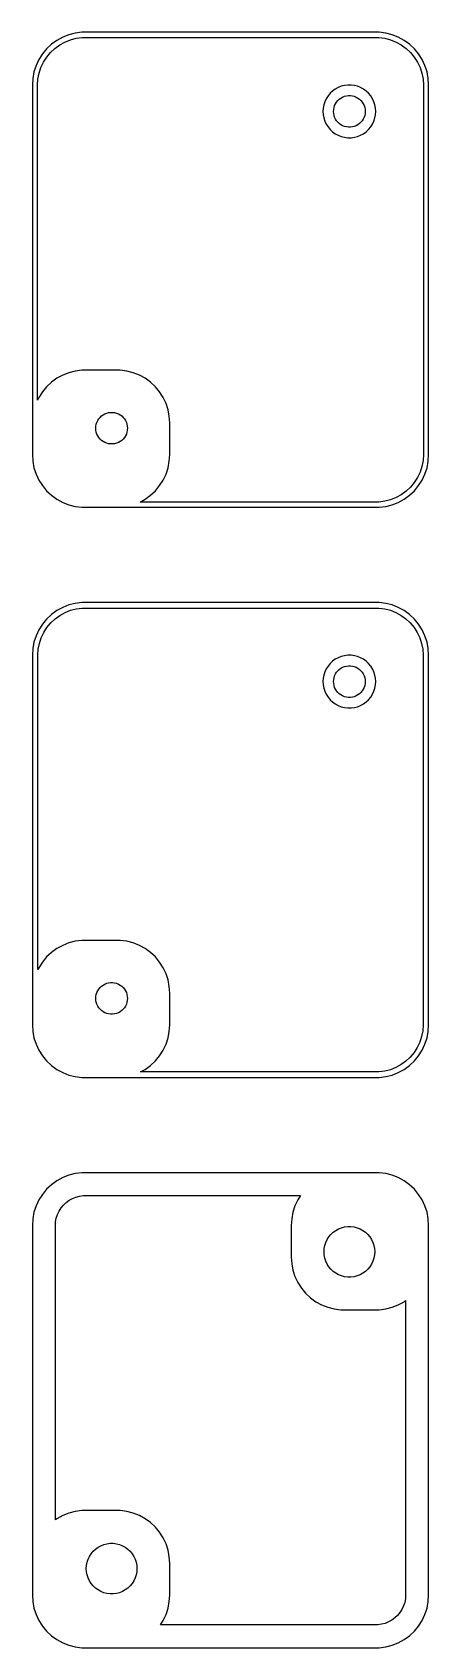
# Model space of a CAD drawing. Header units: metres. Extents: x -19 to 19, y 140 to 292.
import ezdxf

# ---------------------------------------------------------------- set-up
doc = ezdxf.new("R2010")
doc.units = ezdxf.units.M

msp = doc.modelspace()

# ---------------------------------------------------------------- linework, layer by layer
for p, q in [((-15.2951, 292.255), (-15.8789, 292.024)), ((-14.6869, 292.411), (-15.2951, 292.255)), ((-14.0639, 292.49), (-14.6869, 292.411)), ((14.0639, 292.49), (-14.0639, 292.49)), ((14.6869, 292.411), (14.0639, 292.49)), ((15.2951, 292.255), (14.6869, 292.411)), ((15.8789, 292.024), (15.2951, 292.255)), ((-17.3948, 290.923), (-17.7951, 290.439)), ((-16.9371, 291.353), (-17.3948, 290.923)), ((-17.0303, 290.58), (-16.6184, 290.967)), ((-16.4291, 291.722), (-16.9371, 291.353)), ((-16.6184, 290.967), (-16.1612, 291.299)), ((-15.8789, 292.024), (-16.4291, 291.722)), ((-16.1612, 291.299), (-15.666, 291.572)), ((-15.666, 291.572), (-15.1406, 291.78)), ((-15.1406, 291.78), (-14.5932, 291.92)), ((-14.5932, 291.92), (-14.0325, 291.991)), ((-14.0325, 291.991), (14.0325, 291.991)), ((14.0325, 291.991), (14.5932, 291.92)), ((14.5932, 291.92), (15.1406, 291.78)), ((15.1406, 291.78), (15.666, 291.572)), ((15.666, 291.572), (16.1612, 291.299)), ((16.4291, 291.722), (15.8789, 292.024)), ((16.1612, 291.299), (16.6184, 290.967)), ((16.9371, 291.353), (16.4291, 291.722)), ((16.6184, 290.967), (17.0303, 290.58)), ((17.3948, 290.923), (16.9371, 291.353)), ((17.7951, 290.439), (17.3948, 290.923)), ((-18.3989, 289.341), (-18.5929, 288.743)), ((-18.1315, 289.909), (-18.3989, 289.341)), ((-17.7951, 290.439), (-18.1315, 289.909)), ((-18.1086, 288.619), (-17.934, 289.157)), ((-17.934, 289.157), (-17.6934, 289.668)), ((-17.6934, 289.668), (-17.3906, 290.145)), ((-17.3906, 290.145), (-17.0303, 290.58)), ((17.0303, 290.58), (17.3906, 290.145)), ((17.3906, 290.145), (17.6934, 289.668)), ((17.6934, 289.668), (17.934, 289.157)), ((18.1315, 289.909), (17.7951, 290.439)), ((17.934, 289.157), (18.1086, 288.619)), ((18.3989, 289.341), (18.1315, 289.909)), ((18.5929, 288.743), (18.3989, 289.341)), ((-18.7106, 288.127), (-18.75, 287.5)), ((-18.5929, 288.743), (-18.7106, 288.127)), ((-18.25, 287.5), (-18.2145, 288.064)), ((-18.2145, 288.064), (-18.1086, 288.619)), ((18.1086, 288.619), (18.2145, 288.064)), ((18.2145, 288.064), (18.25, 287.5)), ((18.7106, 288.127), (18.5929, 288.743)), ((18.75, 287.5), (18.7106, 288.127)), ((-18.75, 287.5), (-18.75, 252.5)), ((-18.25, 257.657), (-18.25, 287.5)), ((9.05922, 286.204), (8.92555, 285.92)), ((9.22745, 286.469), (9.05922, 286.204)), ((9.42757, 286.711), (9.22745, 286.469)), ((9.65643, 286.926), (9.42757, 286.711)), ((9.91043, 287.111), (9.65643, 286.926)), ((10.1855, 287.262), (9.91043, 287.111)), ((10.1565, 286.027), (10.2939, 286.156)), ((10.4774, 287.378), (10.1855, 287.262)), ((10.2939, 286.156), (10.4463, 286.266)), ((10.4463, 286.266), (10.6113, 286.357)), ((10.7815, 287.456), (10.4774, 287.378)), ((10.6113, 286.357), (10.7865, 286.427)), ((11.093, 287.495), (10.7815, 287.456)), ((10.7865, 286.427), (10.9689, 286.473)), ((10.9689, 286.473), (11.1558, 286.497)), ((11.407, 287.495), (11.093, 287.495)), ((11.1558, 286.497), (11.3442, 286.497)), ((11.3442, 286.497), (11.5311, 286.473)), ((11.7184, 287.456), (11.407, 287.495)), ((11.5311, 286.473), (11.7135, 286.427)), ((11.7135, 286.427), (11.8887, 286.357)), ((12.0225, 287.378), (11.7184, 287.456)), ((11.8887, 286.357), (12.0537, 286.266)), ((12.3144, 287.262), (12.0225, 287.378)), ((12.0537, 286.266), (12.2061, 286.156)), ((12.2061, 286.156), (12.3434, 286.027)), ((12.5896, 287.111), (12.3144, 287.262)), ((12.8436, 286.926), (12.5896, 287.111)), ((13.0724, 286.711), (12.8436, 286.926)), ((13.2725, 286.469), (13.0724, 286.711)), ((13.4408, 286.204), (13.2725, 286.469)), ((13.5744, 285.92), (13.4408, 286.204)), ((18.25, 287.5), (18.25, 252.5)), ((18.75, 252.5), (18.75, 287.5)), ((8.7697, 285.313), (8.75, 285)), ((8.75, 285), (8.7697, 284.687)), ((8.82854, 285.622), (8.7697, 285.313)), ((8.7697, 284.687), (8.82854, 284.378)), ((8.92555, 285.92), (8.82854, 285.622)), ((9.75, 285), (9.76183, 285.188)), ((9.76183, 284.812), (9.75, 285)), ((9.76183, 285.188), (9.79712, 285.373)), ((9.79712, 284.627), (9.76183, 284.812)), ((9.79712, 285.373), (9.85533, 285.552)), ((9.85533, 284.448), (9.79712, 284.627)), ((9.85533, 285.552), (9.93553, 285.723)), ((9.93553, 285.723), (10.0365, 285.882)), ((10.0365, 285.882), (10.1565, 286.027)), ((12.3434, 286.027), (12.4635, 285.882)), ((12.4635, 285.882), (12.5645, 285.723)), ((12.5645, 285.723), (12.6447, 285.552)), ((12.6447, 285.552), (12.7029, 285.373)), ((12.7029, 284.627), (12.6447, 284.448)), ((12.7029, 285.373), (12.7382, 285.188)), ((12.7382, 284.812), (12.7029, 284.627)), ((12.7382, 285.188), (12.75, 285)), ((12.75, 285), (12.7382, 284.812)), ((13.6714, 285.622), (13.5744, 285.92)), ((13.7303, 285.313), (13.6714, 285.622)), ((13.6714, 284.378), (13.7303, 284.687)), ((13.75, 285), (13.7303, 285.313)), ((13.7303, 284.687), (13.75, 285)), ((8.82854, 284.378), (8.92555, 284.08)), ((8.92555, 284.08), (9.05922, 283.796)), ((9.05922, 283.796), (9.22745, 283.531)), ((9.22745, 283.531), (9.42757, 283.289)), ((9.42757, 283.289), (9.65643, 283.074)), ((9.65643, 283.074), (9.91043, 282.889)), ((9.93553, 284.277), (9.85533, 284.448)), ((10.0365, 284.118), (9.93553, 284.277)), ((10.1565, 283.973), (10.0365, 284.118)), ((10.2939, 283.844), (10.1565, 283.973)), ((10.4463, 283.734), (10.2939, 283.844)), ((10.6113, 283.643), (10.4463, 283.734)), ((10.7865, 283.573), (10.6113, 283.643)), ((10.9689, 283.527), (10.7865, 283.573)), ((11.1558, 283.503), (10.9689, 283.527)), ((11.3442, 283.503), (11.1558, 283.503)), ((11.5311, 283.527), (11.3442, 283.503)), ((11.7135, 283.573), (11.5311, 283.527)), ((11.8887, 283.643), (11.7135, 283.573)), ((12.0537, 283.734), (11.8887, 283.643)), ((12.2061, 283.844), (12.0537, 283.734)), ((12.3434, 283.973), (12.2061, 283.844)), ((12.4635, 284.118), (12.3434, 283.973)), ((12.5645, 284.277), (12.4635, 284.118)), ((12.6447, 284.448), (12.5645, 284.277)), ((12.5896, 282.889), (12.8436, 283.074)), ((12.8436, 283.074), (13.0724, 283.289)), ((13.0724, 283.289), (13.2725, 283.531)), ((13.2725, 283.531), (13.4408, 283.796)), ((13.4408, 283.796), (13.5744, 284.08)), ((13.5744, 284.08), (13.6714, 284.378)), ((9.91043, 282.889), (10.1855, 282.738)), ((10.1855, 282.738), (10.4774, 282.622)), ((10.4774, 282.622), (10.7815, 282.544)), ((10.7815, 282.544), (11.093, 282.505)), ((11.093, 282.505), (11.407, 282.505)), ((11.407, 282.505), (11.7184, 282.544)), ((11.7184, 282.544), (12.0225, 282.622)), ((12.0225, 282.622), (12.3144, 282.738)), ((12.3144, 282.738), (12.5896, 282.889)), ((-15.2951, 260.255), (-15.8789, 260.024)), ((-14.6869, 260.411), (-15.2951, 260.255)), ((-14.0639, 260.49), (-14.6869, 260.411)), ((-10.436, 260.49), (-14.0639, 260.49)), ((-9.81308, 260.411), (-10.436, 260.49)), ((-9.20491, 260.255), (-9.81308, 260.411)), ((-8.62109, 260.024), (-9.20491, 260.255)), ((-17.3948, 258.923), (-17.7951, 258.439)), ((-16.9371, 259.353), (-17.3948, 258.923)), ((-16.4291, 259.722), (-16.9371, 259.353)), ((-15.8789, 260.024), (-16.4291, 259.722)), ((-8.07086, 259.722), (-8.62109, 260.024)), ((-7.56287, 259.353), (-8.07086, 259.722)), ((-7.10515, 258.923), (-7.56287, 259.353)), ((-6.70491, 258.439), (-7.10515, 258.923)), ((-18.1315, 257.909), (-18.25, 257.657)), ((-17.7951, 258.439), (-18.1315, 257.909)), ((-6.36845, 257.909), (-6.70491, 258.439)), ((-6.1011, 257.341), (-6.36845, 257.909)), ((-5.90707, 256.743), (-6.1011, 257.341)), ((-12.7029, 255.373), (-12.6447, 255.552)), ((-12.6447, 255.552), (-12.5645, 255.723)), ((-12.5645, 255.723), (-12.4635, 255.882)), ((-12.4635, 255.882), (-12.3434, 256.027)), ((-12.3434, 256.027), (-12.2061, 256.156)), ((-12.2061, 256.156), (-12.0537, 256.266)), ((-12.0537, 256.266), (-11.8887, 256.357)), ((-11.8887, 256.357), (-11.7135, 256.427)), ((-11.7135, 256.427), (-11.5311, 256.473)), ((-11.5311, 256.473), (-11.3442, 256.497)), ((-11.3442, 256.497), (-11.1558, 256.497)), ((-11.1558, 256.497), (-10.9689, 256.473)), ((-10.9689, 256.473), (-10.7865, 256.427)), ((-10.7865, 256.427), (-10.6113, 256.357)), ((-10.6113, 256.357), (-10.4463, 256.266)), ((-10.4463, 256.266), (-10.2939, 256.156)), ((-10.2939, 256.156), (-10.1565, 256.027)), ((-10.1565, 256.027), (-10.0365, 255.882)), ((-10.0365, 255.882), (-9.93553, 255.723)), ((-9.93553, 255.723), (-9.85533, 255.552)), ((-9.85533, 255.552), (-9.79712, 255.373)), ((-5.78941, 256.127), (-5.90707, 256.743)), ((-5.75, 255.5), (-5.78941, 256.127)), ((-5.75, 252.5), (-5.75, 255.5)), ((-12.75, 255), (-12.7382, 255.188)), ((-12.7382, 254.812), (-12.75, 255)), ((-12.7382, 255.188), (-12.7029, 255.373)), ((-12.7029, 254.627), (-12.7382, 254.812)), ((-12.6447, 254.448), (-12.7029, 254.627)), ((-12.5645, 254.277), (-12.6447, 254.448)), ((-12.4635, 254.118), (-12.5645, 254.277)), ((-12.3434, 253.973), (-12.4635, 254.118)), ((-12.2061, 253.844), (-12.3434, 253.973)), ((-10.1565, 253.973), (-10.2939, 253.844)), ((-10.0365, 254.118), (-10.1565, 253.973)), ((-9.93553, 254.277), (-10.0365, 254.118)), ((-9.85533, 254.448), (-9.93553, 254.277)), ((-9.79712, 254.627), (-9.85533, 254.448)), ((-9.79712, 255.373), (-9.76183, 255.188)), ((-9.76183, 254.812), (-9.79712, 254.627)), ((-9.76183, 255.188), (-9.75, 255)), ((-9.75, 255), (-9.76183, 254.812)), ((-18.75, 252.5), (-18.7106, 251.873)), ((-12.0537, 253.734), (-12.2061, 253.844)), ((-11.8887, 253.643), (-12.0537, 253.734)), ((-11.7135, 253.573), (-11.8887, 253.643)), ((-11.5311, 253.527), (-11.7135, 253.573)), ((-11.3442, 253.503), (-11.5311, 253.527)), ((-11.1558, 253.503), (-11.3442, 253.503)), ((-10.9689, 253.527), (-11.1558, 253.503)), ((-10.7865, 253.573), (-10.9689, 253.527)), ((-10.6113, 253.643), (-10.7865, 253.573)), ((-10.4463, 253.734), (-10.6113, 253.643)), ((-10.2939, 253.844), (-10.4463, 253.734)), ((-5.78941, 251.873), (-5.75, 252.5)), ((18.25, 252.5), (18.2145, 251.936)), ((18.7106, 251.873), (18.75, 252.5)), ((-18.7106, 251.873), (-18.5929, 251.257)), ((-18.5929, 251.257), (-18.3989, 250.659)), ((-6.1011, 250.659), (-5.90707, 251.257)), ((-5.90707, 251.257), (-5.78941, 251.873)), ((18.1086, 251.381), (17.934, 250.843)), ((18.2145, 251.936), (18.1086, 251.381)), ((18.3989, 250.659), (18.5929, 251.257)), ((18.5929, 251.257), (18.7106, 251.873)), ((-18.3989, 250.659), (-18.1315, 250.091)), ((-18.1315, 250.091), (-17.7951, 249.561)), ((-17.7951, 249.561), (-17.3948, 249.077)), ((-7.10515, 249.077), (-6.70491, 249.561)), ((-6.70491, 249.561), (-6.36845, 250.091)), ((-6.36845, 250.091), (-6.1011, 250.659)), ((17.0303, 249.42), (16.6184, 249.033)), ((17.3906, 249.855), (17.0303, 249.42)), ((17.6934, 250.332), (17.3906, 249.855)), ((17.3948, 249.077), (17.7951, 249.561)), ((17.934, 250.843), (17.6934, 250.332)), ((17.7951, 249.561), (18.1315, 250.091)), ((18.1315, 250.091), (18.3989, 250.659)), ((-17.3948, 249.077), (-16.9371, 248.647)), ((-16.9371, 248.647), (-16.4291, 248.278)), ((-16.4291, 248.278), (-15.8789, 247.976)), ((-15.8789, 247.976), (-15.2951, 247.745)), ((-8.56104, 248.009), (-8.07086, 248.278)), ((14.0325, 248.009), (-8.56104, 248.009)), ((-8.07086, 248.278), (-7.56287, 248.647)), ((-7.56287, 248.647), (-7.10515, 249.077)), ((14.5932, 248.08), (14.0325, 248.009)), ((15.1406, 248.22), (14.5932, 248.08)), ((15.666, 248.428), (15.1406, 248.22)), ((15.2951, 247.745), (15.8789, 247.976)), ((16.1612, 248.701), (15.666, 248.428)), ((15.8789, 247.976), (16.4291, 248.278)), ((16.6184, 249.033), (16.1612, 248.701)), ((16.4291, 248.278), (16.9371, 248.647)), ((16.9371, 248.647), (17.3948, 249.077)), ((-15.2951, 247.745), (-14.6869, 247.589)), ((-14.6869, 247.589), (-14.0639, 247.51)), ((-14.0639, 247.51), (14.0639, 247.51)), ((14.0639, 247.51), (14.6869, 247.589)), ((14.6869, 247.589), (15.2951, 247.745)), ((-16.9371, 237.353), (-17.3948, 236.923)), ((-16.4291, 237.722), (-16.9371, 237.353)), ((-16.5983, 236.943), (-16.1444, 237.273)), ((-15.8789, 238.024), (-16.4291, 237.722)), ((-16.1444, 237.273), (-15.6526, 237.543)), ((-15.2951, 238.255), (-15.8789, 238.024)), ((-15.6526, 237.543), (-15.1308, 237.75)), ((-14.6869, 238.411), (-15.2951, 238.255)), ((-15.1308, 237.75), (-14.5873, 237.889)), ((-14.0639, 238.49), (-14.6869, 238.411)), ((-14.5873, 237.889), (-14.0306, 237.96)), ((14.0639, 238.49), (-14.0639, 238.49)), ((-14.0306, 237.96), (14.0306, 237.96)), ((14.0306, 237.96), (14.5873, 237.889)), ((14.6869, 238.411), (14.0639, 238.49)), ((14.5873, 237.889), (15.1308, 237.75)), ((15.2951, 238.255), (14.6869, 238.411)), ((15.1308, 237.75), (15.6526, 237.543)), ((15.8789, 238.024), (15.2951, 238.255)), ((15.6526, 237.543), (16.1444, 237.273)), ((16.4291, 237.722), (15.8789, 238.024)), ((16.1444, 237.273), (16.5983, 236.943)), ((16.9371, 237.353), (16.4291, 237.722)), ((17.3948, 236.923), (16.9371, 237.353)), ((-18.1315, 235.909), (-18.3989, 235.341)), ((-17.7951, 236.439), (-18.1315, 235.909)), ((-17.9047, 235.145), (-17.6658, 235.653)), ((-17.3948, 236.923), (-17.7951, 236.439)), ((-17.6658, 235.653), (-17.3651, 236.127)), ((-17.3651, 236.127), (-17.0074, 236.559)), ((-17.0074, 236.559), (-16.5983, 236.943)), ((16.5983, 236.943), (17.0074, 236.559)), ((17.0074, 236.559), (17.3651, 236.127)), ((17.3651, 236.127), (17.6658, 235.653)), ((17.7951, 236.439), (17.3948, 236.923)), ((17.6658, 235.653), (17.9047, 235.145)), ((18.1315, 235.909), (17.7951, 236.439)), ((18.3989, 235.341), (18.1315, 235.909)), ((-18.7106, 234.127), (-18.75, 233.5)), ((-18.5929, 234.743), (-18.7106, 234.127)), ((-18.3989, 235.341), (-18.5929, 234.743)), ((-18.2185, 233.5), (-18.1833, 234.06)), ((-18.1833, 234.06), (-18.0782, 234.611)), ((-18.0782, 234.611), (-17.9047, 235.145)), ((17.9047, 235.145), (18.0782, 234.611)), ((18.0782, 234.611), (18.1833, 234.06)), ((18.1833, 234.06), (18.2185, 233.5)), ((18.5929, 234.743), (18.3989, 235.341)), ((18.7106, 234.127), (18.5929, 234.743)), ((18.75, 233.5), (18.7106, 234.127)), ((-18.75, 233.5), (-18.75, 198.5)), ((-18.2185, 203.724), (-18.2185, 233.5)), ((9.42757, 232.711), (9.22745, 232.469)), ((9.65643, 232.926), (9.42757, 232.711)), ((9.91043, 233.111), (9.65643, 232.926)), ((10.1855, 233.262), (9.91043, 233.111)), ((10.4774, 233.378), (10.1855, 233.262)), ((10.7815, 233.456), (10.4774, 233.378)), ((11.093, 233.495), (10.7815, 233.456)), ((11.407, 233.495), (11.093, 233.495)), ((11.7184, 233.456), (11.407, 233.495)), ((12.0225, 233.378), (11.7184, 233.456)), ((12.3144, 233.262), (12.0225, 233.378)), ((12.5896, 233.111), (12.3144, 233.262)), ((12.8436, 232.926), (12.5896, 233.111)), ((13.0724, 232.711), (12.8436, 232.926)), ((13.2725, 232.469), (13.0724, 232.711)), ((18.2185, 233.5), (18.2185, 198.5)), ((18.75, 198.5), (18.75, 233.5)), ((8.7697, 231.313), (8.75, 231)), ((8.75, 231), (8.7697, 230.687)), ((8.82854, 231.622), (8.7697, 231.313)), ((8.92555, 231.92), (8.82854, 231.622)), ((9.05922, 232.204), (8.92555, 231.92)), ((9.22745, 232.469), (9.05922, 232.204)), ((9.75, 231), (9.76183, 231.188)), ((9.76183, 230.812), (9.75, 231)), ((9.76183, 231.188), (9.79712, 231.373)), ((9.79712, 231.373), (9.85533, 231.552)), ((9.85533, 231.552), (9.93553, 231.723)), ((9.93553, 231.723), (10.0365, 231.882)), ((10.0365, 231.882), (10.1565, 232.027)), ((10.1565, 232.027), (10.2939, 232.156)), ((10.2939, 232.156), (10.4463, 232.266)), ((10.4463, 232.266), (10.6113, 232.357)), ((10.6113, 232.357), (10.7865, 232.427)), ((10.7865, 232.427), (10.9689, 232.473)), ((10.9689, 232.473), (11.1558, 232.497)), ((11.1558, 232.497), (11.3442, 232.497)), ((11.3442, 232.497), (11.5311, 232.473)), ((11.5311, 232.473), (11.7135, 232.427)), ((11.7135, 232.427), (11.8887, 232.357)), ((11.8887, 232.357), (12.0537, 232.266)), ((12.0537, 232.266), (12.2061, 232.156)), ((12.2061, 232.156), (12.3434, 232.027)), ((12.3434, 232.027), (12.4635, 231.882)), ((12.4635, 231.882), (12.5645, 231.723)), ((12.5645, 231.723), (12.6447, 231.552)), ((12.6447, 231.552), (12.7029, 231.373)), ((12.7029, 231.373), (12.7382, 231.188)), ((12.7382, 231.188), (12.75, 231)), ((12.75, 231), (12.7382, 230.812)), ((13.4408, 232.204), (13.2725, 232.469)), ((13.5744, 231.92), (13.4408, 232.204)), ((13.6714, 231.622), (13.5744, 231.92)), ((13.7303, 231.313), (13.6714, 231.622)), ((13.75, 231), (13.7303, 231.313)), ((13.7303, 230.687), (13.75, 231)), ((8.7697, 230.687), (8.82854, 230.378)), ((8.82854, 230.378), (8.92555, 230.08)), ((8.92555, 230.08), (9.05922, 229.796)), ((9.05922, 229.796), (9.22745, 229.531)), ((9.22745, 229.531), (9.42757, 229.289)), ((9.79712, 230.627), (9.76183, 230.812)), ((9.85533, 230.448), (9.79712, 230.627)), ((9.93553, 230.277), (9.85533, 230.448)), ((10.0365, 230.118), (9.93553, 230.277)), ((10.1565, 229.973), (10.0365, 230.118)), ((10.2939, 229.844), (10.1565, 229.973)), ((10.4463, 229.734), (10.2939, 229.844)), ((10.6113, 229.643), (10.4463, 229.734)), ((10.7865, 229.573), (10.6113, 229.643)), ((10.9689, 229.527), (10.7865, 229.573)), ((11.1558, 229.503), (10.9689, 229.527)), ((11.3442, 229.503), (11.1558, 229.503)), ((11.5311, 229.527), (11.3442, 229.503)), ((11.7135, 229.573), (11.5311, 229.527)), ((11.8887, 229.643), (11.7135, 229.573)), ((12.0537, 229.734), (11.8887, 229.643)), ((12.2061, 229.844), (12.0537, 229.734)), ((12.3434, 229.973), (12.2061, 229.844)), ((12.4635, 230.118), (12.3434, 229.973)), ((12.5645, 230.277), (12.4635, 230.118)), ((12.6447, 230.448), (12.5645, 230.277)), ((12.7029, 230.627), (12.6447, 230.448)), ((12.7382, 230.812), (12.7029, 230.627)), ((13.0724, 229.289), (13.2725, 229.531)), ((13.2725, 229.531), (13.4408, 229.796)), ((13.4408, 229.796), (13.5744, 230.08)), ((13.5744, 230.08), (13.6714, 230.378)), ((13.6714, 230.378), (13.7303, 230.687)), ((9.42757, 229.289), (9.65643, 229.074)), ((9.65643, 229.074), (9.91043, 228.889)), ((9.91043, 228.889), (10.1855, 228.738)), ((10.1855, 228.738), (10.4774, 228.622)), ((10.4774, 228.622), (10.7815, 228.544)), ((10.7815, 228.544), (11.093, 228.505)), ((11.093, 228.505), (11.407, 228.505)), ((11.407, 228.505), (11.7184, 228.544)), ((11.7184, 228.544), (12.0225, 228.622)), ((12.0225, 228.622), (12.3144, 228.738)), ((12.3144, 228.738), (12.5896, 228.889)), ((12.5896, 228.889), (12.8436, 229.074)), ((12.8436, 229.074), (13.0724, 229.289)), ((-16.9371, 205.353), (-17.3948, 204.923)), ((-16.4291, 205.722), (-16.9371, 205.353)), ((-15.8789, 206.024), (-16.4291, 205.722)), ((-15.2951, 206.255), (-15.8789, 206.024)), ((-14.6869, 206.411), (-15.2951, 206.255)), ((-14.0639, 206.49), (-14.6869, 206.411)), ((-10.436, 206.49), (-14.0639, 206.49)), ((-9.81308, 206.411), (-10.436, 206.49)), ((-9.20491, 206.255), (-9.81308, 206.411)), ((-8.62109, 206.024), (-9.20491, 206.255)), ((-8.07086, 205.722), (-8.62109, 206.024)), ((-7.56287, 205.353), (-8.07086, 205.722)), ((-7.10515, 204.923), (-7.56287, 205.353)), ((-18.1315, 203.909), (-18.2185, 203.724)), ((-17.7951, 204.439), (-18.1315, 203.909)), ((-17.3948, 204.923), (-17.7951, 204.439)), ((-6.70491, 204.439), (-7.10515, 204.923)), ((-6.36845, 203.909), (-6.70491, 204.439)), ((-6.1011, 203.341), (-6.36845, 203.909)), ((-12.4635, 201.882), (-12.3434, 202.027)), ((-12.3434, 202.027), (-12.2061, 202.156)), ((-12.2061, 202.156), (-12.0537, 202.266)), ((-12.0537, 202.266), (-11.8887, 202.357)), ((-11.8887, 202.357), (-11.7135, 202.427)), ((-11.7135, 202.427), (-11.5311, 202.473)), ((-11.5311, 202.473), (-11.3442, 202.497)), ((-11.3442, 202.497), (-11.1558, 202.497)), ((-11.1558, 202.497), (-10.9689, 202.473)), ((-10.9689, 202.473), (-10.7865, 202.427)), ((-10.7865, 202.427), (-10.6113, 202.357)), ((-10.6113, 202.357), (-10.4463, 202.266)), ((-10.4463, 202.266), (-10.2939, 202.156)), ((-10.2939, 202.156), (-10.1565, 202.027)), ((-10.1565, 202.027), (-10.0365, 201.882)), ((-5.90707, 202.743), (-6.1011, 203.341)), ((-5.78941, 202.127), (-5.90707, 202.743)), ((-5.75, 201.5), (-5.78941, 202.127)), ((-12.75, 201), (-12.7382, 201.188)), ((-12.7382, 200.812), (-12.75, 201)), ((-12.7382, 201.188), (-12.7029, 201.373)), ((-12.7029, 200.627), (-12.7382, 200.812)), ((-12.7029, 201.373), (-12.6447, 201.552)), ((-12.6447, 200.448), (-12.7029, 200.627)), ((-12.6447, 201.552), (-12.5645, 201.723)), ((-12.5645, 200.277), (-12.6447, 200.448)), ((-12.5645, 201.723), (-12.4635, 201.882)), ((-10.0365, 201.882), (-9.93553, 201.723)), ((-9.93553, 201.723), (-9.85533, 201.552)), ((-9.85533, 200.448), (-9.93553, 200.277)), ((-9.85533, 201.552), (-9.79712, 201.373)), ((-9.79712, 200.627), (-9.85533, 200.448)), ((-9.79712, 201.373), (-9.76183, 201.188)), ((-9.76183, 200.812), (-9.79712, 200.627)), ((-9.76183, 201.188), (-9.75, 201)), ((-9.75, 201), (-9.76183, 200.812)), ((-5.75, 198.5), (-5.75, 201.5)), ((-12.4635, 200.118), (-12.5645, 200.277)), ((-12.3434, 199.973), (-12.4635, 200.118)), ((-12.2061, 199.844), (-12.3434, 199.973)), ((-12.0537, 199.734), (-12.2061, 199.844)), ((-11.8887, 199.643), (-12.0537, 199.734)), ((-11.7135, 199.573), (-11.8887, 199.643)), ((-11.5311, 199.527), (-11.7135, 199.573)), ((-11.3442, 199.503), (-11.5311, 199.527)), ((-11.1558, 199.503), (-11.3442, 199.503)), ((-10.9689, 199.527), (-11.1558, 199.503)), ((-10.7865, 199.573), (-10.9689, 199.527)), ((-10.6113, 199.643), (-10.7865, 199.573)), ((-10.4463, 199.734), (-10.6113, 199.643)), ((-10.2939, 199.844), (-10.4463, 199.734)), ((-10.1565, 199.973), (-10.2939, 199.844)), ((-10.0365, 200.118), (-10.1565, 199.973)), ((-9.93553, 200.277), (-10.0365, 200.118)), ((-18.75, 198.5), (-18.7106, 197.873)), ((-18.7106, 197.873), (-18.5929, 197.257)), ((-5.90707, 197.257), (-5.78941, 197.873)), ((-5.78941, 197.873), (-5.75, 198.5)), ((18.0782, 197.389), (17.9047, 196.855)), ((18.1833, 197.94), (18.0782, 197.389)), ((18.2185, 198.5), (18.1833, 197.94)), ((18.5929, 197.257), (18.7106, 197.873)), ((18.7106, 197.873), (18.75, 198.5)), ((-18.5929, 197.257), (-18.3989, 196.659)), ((-18.3989, 196.659), (-18.1315, 196.091)), ((-18.1315, 196.091), (-17.7951, 195.561)), ((-6.70491, 195.561), (-6.36845, 196.091)), ((-6.36845, 196.091), (-6.1011, 196.659)), ((-6.1011, 196.659), (-5.90707, 197.257)), ((17.3651, 195.873), (17.0074, 195.441)), ((17.6658, 196.347), (17.3651, 195.873)), ((17.9047, 196.855), (17.6658, 196.347)), ((17.7951, 195.561), (18.1315, 196.091)), ((18.1315, 196.091), (18.3989, 196.659)), ((18.3989, 196.659), (18.5929, 197.257)), ((-17.7951, 195.561), (-17.3948, 195.077)), ((-17.3948, 195.077), (-16.9371, 194.647)), ((-16.9371, 194.647), (-16.4291, 194.278)), ((-8.07086, 194.278), (-7.56287, 194.647)), ((-7.56287, 194.647), (-7.10515, 195.077)), ((-7.10515, 195.077), (-6.70491, 195.561)), ((15.6526, 194.457), (15.1308, 194.25)), ((16.1444, 194.727), (15.6526, 194.457)), ((16.5983, 195.057), (16.1444, 194.727)), ((16.4291, 194.278), (16.9371, 194.647)), ((17.0074, 195.441), (16.5983, 195.057)), ((16.9371, 194.647), (17.3948, 195.077)), ((17.3948, 195.077), (17.7951, 195.561)), ((-16.4291, 194.278), (-15.8789, 193.976)), ((-15.8789, 193.976), (-15.2951, 193.745)), ((-15.2951, 193.745), (-14.6869, 193.589)), ((-14.6869, 193.589), (-14.0639, 193.51)), ((-14.0639, 193.51), (14.0639, 193.51)), ((-8.50392, 194.04), (-8.07086, 194.278)), ((14.0306, 194.04), (-8.50392, 194.04)), ((14.5873, 194.111), (14.0306, 194.04)), ((14.0639, 193.51), (14.6869, 193.589)), ((15.1308, 194.25), (14.5873, 194.111)), ((14.6869, 193.589), (15.2951, 193.745)), ((15.2951, 193.745), (15.8789, 193.976)), ((15.8789, 193.976), (16.4291, 194.278)), ((-16.4291, 183.722), (-16.9371, 183.353)), ((-15.8789, 184.024), (-16.4291, 183.722)), ((-15.2951, 184.255), (-15.8789, 184.024)), ((-14.6869, 184.411), (-15.2951, 184.255)), ((-14.0639, 184.49), (-14.6869, 184.411)), ((14.0639, 184.49), (-14.0639, 184.49)), ((14.6869, 184.411), (14.0639, 184.49)), ((15.2951, 184.255), (14.6869, 184.411)), ((15.8789, 184.024), (15.2951, 184.255)), ((16.4291, 183.722), (15.8789, 184.024)), ((16.9371, 183.353), (16.4291, 183.722)), ((-17.7951, 182.439), (-18.1315, 181.909)), ((-17.3948, 182.923), (-17.7951, 182.439)), ((-16.9371, 183.353), (-17.3948, 182.923)), ((-15.2628, 181.884), (-14.9521, 182.055)), ((-14.9521, 182.055), (-14.6225, 182.185)), ((-14.6225, 182.185), (-14.2791, 182.273)), ((-14.2791, 182.273), (-13.9273, 182.318)), ((-13.9273, 182.318), (6.62805, 182.318)), ((6.62805, 182.318), (6.36845, 181.909)), ((17.3948, 182.923), (16.9371, 183.353)), ((17.7951, 182.439), (17.3948, 182.923)), ((18.1315, 181.909), (17.7951, 182.439)), ((-18.5929, 180.743), (-18.7106, 180.127)), ((-18.3989, 181.341), (-18.5929, 180.743)), ((-18.1315, 181.909), (-18.3989, 181.341)), ((-16.4847, 180.202), (-16.3751, 180.539)), ((-16.3751, 180.539), (-16.2242, 180.86)), ((-16.2242, 180.86), (-16.0342, 181.16)), ((-16.0342, 181.16), (-15.8082, 181.433)), ((-15.8082, 181.433), (-15.5497, 181.675)), ((-15.5497, 181.675), (-15.2628, 181.884)), ((5.90707, 180.743), (5.78941, 180.127)), ((6.1011, 181.341), (5.90707, 180.743)), ((6.36845, 181.909), (6.1011, 181.341)), ((18.3989, 181.341), (18.1315, 181.909)), ((18.5929, 180.743), (18.3989, 181.341)), ((18.7106, 180.127), (18.5929, 180.743)), ((-18.7106, 180.127), (-18.75, 179.5)), ((-18.75, 179.5), (-18.75, 144.5)), ((-16.5734, 179.5), (-16.5511, 179.854)), ((-16.5734, 151.617), (-16.5734, 179.5)), ((-16.5511, 179.854), (-16.4847, 180.202)), ((5.78941, 180.127), (5.75, 179.5)), ((5.75, 179.5), (5.75, 176.5)), ((9.72017, 178.849), (9.964, 179.026)), ((9.964, 179.026), (10.2281, 179.172)), ((10.2281, 179.172), (10.5083, 179.283)), ((10.5083, 179.283), (10.8003, 179.357)), ((10.8003, 179.357), (11.0993, 179.395)), ((11.0993, 179.395), (11.4007, 179.395)), ((11.4007, 179.395), (11.6997, 179.357)), ((11.6997, 179.357), (11.9916, 179.283)), ((11.9916, 179.283), (12.2719, 179.172)), ((12.2719, 179.172), (12.536, 179.026)), ((12.536, 179.026), (12.7798, 178.849)), ((18.75, 179.5), (18.7106, 180.127)), ((18.75, 144.5), (18.75, 179.5)), ((8.86891, 177.301), (8.9254, 177.597)), ((8.9254, 177.597), (9.01852, 177.883)), ((9.01852, 177.883), (9.14685, 178.156)), ((9.14685, 178.156), (9.30835, 178.411)), ((9.30835, 178.411), (9.50047, 178.643)), ((9.50047, 178.643), (9.72017, 178.849)), ((12.7798, 178.849), (12.9995, 178.643)), ((12.9995, 178.643), (13.1916, 178.411)), ((13.1916, 178.411), (13.3531, 178.156)), ((13.3531, 178.156), (13.4815, 177.883)), ((13.4815, 177.883), (13.5746, 177.597)), ((13.5746, 177.597), (13.6311, 177.301)), ((5.75, 176.5), (5.78941, 175.873)), ((8.84999, 177), (8.86891, 177.301)), ((8.86891, 176.699), (8.84999, 177)), ((8.9254, 176.403), (8.86891, 176.699)), ((9.01852, 176.117), (8.9254, 176.403)), ((9.14685, 175.844), (9.01852, 176.117)), ((13.4815, 176.117), (13.3531, 175.844)), ((13.5746, 176.403), (13.4815, 176.117)), ((13.6311, 176.699), (13.5746, 176.403)), ((13.6311, 177.301), (13.65, 177)), ((13.65, 177), (13.6311, 176.699)), ((5.78941, 175.873), (5.90707, 175.257)), ((5.90707, 175.257), (6.1011, 174.659)), ((6.1011, 174.659), (6.36845, 174.091)), ((9.30835, 175.589), (9.14685, 175.844)), ((9.50047, 175.357), (9.30835, 175.589)), ((9.72017, 175.151), (9.50047, 175.357)), ((9.964, 174.974), (9.72017, 175.151)), ((10.2281, 174.828), (9.964, 174.974)), ((10.5083, 174.717), (10.2281, 174.828)), ((10.8003, 174.643), (10.5083, 174.717)), ((11.0993, 174.605), (10.8003, 174.643)), ((11.4007, 174.605), (11.0993, 174.605)), ((11.6997, 174.643), (11.4007, 174.605)), ((11.9916, 174.717), (11.6997, 174.643)), ((12.2719, 174.828), (11.9916, 174.717)), ((12.536, 174.974), (12.2719, 174.828)), ((12.7798, 175.151), (12.536, 174.974)), ((12.9995, 175.357), (12.7798, 175.151)), ((13.1916, 175.589), (12.9995, 175.357)), ((13.3531, 175.844), (13.1916, 175.589)), ((6.36845, 174.091), (6.70491, 173.561)), ((6.70491, 173.561), (7.10515, 173.077)), ((7.10515, 173.077), (7.56287, 172.647)), ((7.56287, 172.647), (8.07086, 172.278)), ((8.07086, 172.278), (8.62109, 171.976)), ((8.62109, 171.976), (9.20491, 171.745)), ((9.20491, 171.745), (9.81308, 171.589)), ((9.81308, 171.589), (10.436, 171.51)), ((10.436, 171.51), (14.0639, 171.51)), ((14.0639, 171.51), (14.6869, 171.589)), ((14.6869, 171.589), (15.2951, 171.745)), ((15.2951, 171.745), (15.8789, 171.976)), ((15.8789, 171.976), (16.4291, 172.278)), ((16.4291, 172.278), (16.5734, 172.383)), ((16.5734, 172.383), (16.5734, 144.5)), ((-16.4291, 151.722), (-16.5734, 151.617)), ((-15.8789, 152.024), (-16.4291, 151.722)), ((-15.2951, 152.255), (-15.8789, 152.024)), ((-14.6869, 152.411), (-15.2951, 152.255)), ((-14.0639, 152.49), (-14.6869, 152.411)), ((-10.436, 152.49), (-14.0639, 152.49)), ((-9.81308, 152.411), (-10.436, 152.49)), ((-9.20491, 152.255), (-9.81308, 152.411)), ((-8.62109, 152.024), (-9.20491, 152.255)), ((-8.07086, 151.722), (-8.62109, 152.024)), ((-7.56287, 151.353), (-8.07086, 151.722)), ((-7.10515, 150.923), (-7.56287, 151.353)), ((-6.70491, 150.439), (-7.10515, 150.923)), ((-6.36845, 149.909), (-6.70491, 150.439)), ((-13.3531, 148.156), (-13.1916, 148.411)), ((-13.1916, 148.411), (-12.9995, 148.643)), ((-12.9995, 148.643), (-12.7798, 148.849)), ((-12.7798, 148.849), (-12.536, 149.026)), ((-12.536, 149.026), (-12.2719, 149.172)), ((-12.2719, 149.172), (-11.9916, 149.283)), ((-11.9916, 149.283), (-11.6997, 149.357)), ((-11.6997, 149.357), (-11.4007, 149.395)), ((-11.4007, 149.395), (-11.0993, 149.395)), ((-11.0993, 149.395), (-10.8003, 149.357)), ((-10.8003, 149.357), (-10.5083, 149.283)), ((-10.5083, 149.283), (-10.2281, 149.172)), ((-10.2281, 149.172), (-9.964, 149.026)), ((-9.964, 149.026), (-9.72017, 148.849)), ((-9.72017, 148.849), (-9.50047, 148.643)), ((-9.50047, 148.643), (-9.30835, 148.411)), ((-9.30835, 148.411), (-9.14685, 148.156)), ((-6.1011, 149.341), (-6.36845, 149.909)), ((-5.90707, 148.743), (-6.1011, 149.341)), ((-5.78941, 148.127), (-5.90707, 148.743)), ((-13.65, 147), (-13.6311, 147.301)), ((-13.6311, 146.699), (-13.65, 147)), ((-13.6311, 147.301), (-13.5746, 147.597)), ((-13.5746, 147.597), (-13.4815, 147.883)), ((-13.4815, 147.883), (-13.3531, 148.156)), ((-9.14685, 148.156), (-9.01852, 147.883)), ((-9.01852, 147.883), (-8.9254, 147.597)), ((-8.9254, 147.597), (-8.86891, 147.301)), ((-8.86891, 147.301), (-8.84999, 147)), ((-8.84999, 147), (-8.86891, 146.699)), ((-5.75, 147.5), (-5.78941, 148.127)), ((-5.75, 144.5), (-5.75, 147.5)), ((-13.5746, 146.403), (-13.6311, 146.699)), ((-13.4815, 146.117), (-13.5746, 146.403)), ((-13.3531, 145.844), (-13.4815, 146.117)), ((-13.1916, 145.589), (-13.3531, 145.844)), ((-12.9995, 145.357), (-13.1916, 145.589)), ((-12.7798, 145.151), (-12.9995, 145.357)), ((-9.50047, 145.357), (-9.72017, 145.151)), ((-9.30835, 145.589), (-9.50047, 145.357)), ((-9.14685, 145.844), (-9.30835, 145.589)), ((-9.01852, 146.117), (-9.14685, 145.844)), ((-8.9254, 146.403), (-9.01852, 146.117)), ((-8.86891, 146.699), (-8.9254, 146.403)), ((-18.75, 144.5), (-18.7106, 143.873)), ((-18.7106, 143.873), (-18.5929, 143.257)), ((-12.536, 144.974), (-12.7798, 145.151)), ((-12.2719, 144.828), (-12.536, 144.974)), ((-11.9916, 144.717), (-12.2719, 144.828)), ((-11.6997, 144.643), (-11.9916, 144.717)), ((-11.4007, 144.605), (-11.6997, 144.643)), ((-11.0993, 144.605), (-11.4007, 144.605)), ((-10.8003, 144.643), (-11.0993, 144.605)), ((-10.5083, 144.717), (-10.8003, 144.643)), ((-10.2281, 144.828), (-10.5083, 144.717)), ((-9.964, 144.974), (-10.2281, 144.828)), ((-9.72017, 145.151), (-9.964, 144.974)), ((-5.90707, 143.257), (-5.78941, 143.873)), ((-5.78941, 143.873), (-5.75, 144.5)), ((16.5511, 144.146), (16.4847, 143.798)), ((16.5734, 144.5), (16.5511, 144.146)), ((18.5929, 143.257), (18.7106, 143.873)), ((18.7106, 143.873), (18.75, 144.5)), ((-18.5929, 143.257), (-18.3989, 142.659)), ((-18.3989, 142.659), (-18.1315, 142.091)), ((-6.36845, 142.091), (-6.1011, 142.659)), ((-6.1011, 142.659), (-5.90707, 143.257)), ((15.5497, 142.325), (15.2628, 142.116)), ((15.8082, 142.567), (15.5497, 142.325)), ((16.0342, 142.84), (15.8082, 142.567)), ((16.2242, 143.14), (16.0342, 142.84)), ((16.3751, 143.461), (16.2242, 143.14)), ((16.4847, 143.798), (16.3751, 143.461)), ((18.1315, 142.091), (18.3989, 142.659)), ((18.3989, 142.659), (18.5929, 143.257)), ((-18.1315, 142.091), (-17.7951, 141.561)), ((-17.7951, 141.561), (-17.3948, 141.077)), ((-17.3948, 141.077), (-16.9371, 140.647)), ((-6.62805, 141.682), (-6.36845, 142.091)), ((13.9273, 141.682), (-6.62805, 141.682)), ((14.2791, 141.727), (13.9273, 141.682)), ((14.6225, 141.815), (14.2791, 141.727)), ((14.9521, 141.945), (14.6225, 141.815)), ((15.2628, 142.116), (14.9521, 141.945)), ((16.9371, 140.647), (17.3948, 141.077)), ((17.3948, 141.077), (17.7951, 141.561)), ((17.7951, 141.561), (18.1315, 142.091)), ((-16.9371, 140.647), (-16.4291, 140.278)), ((-16.4291, 140.278), (-15.8789, 139.976)), ((-15.8789, 139.976), (-15.2951, 139.745)), ((-15.2951, 139.745), (-14.6869, 139.589)), ((-14.6869, 139.589), (-14.0639, 139.51)), ((-14.0639, 139.51), (14.0639, 139.51)), ((14.0639, 139.51), (14.6869, 139.589)), ((14.6869, 139.589), (15.2951, 139.745)), ((15.2951, 139.745), (15.8789, 139.976)), ((15.8789, 139.976), (16.4291, 140.278)), ((16.4291, 140.278), (16.9371, 140.647))]:
    msp.add_line(p, q)

doc.saveas('drawing.dxf')
